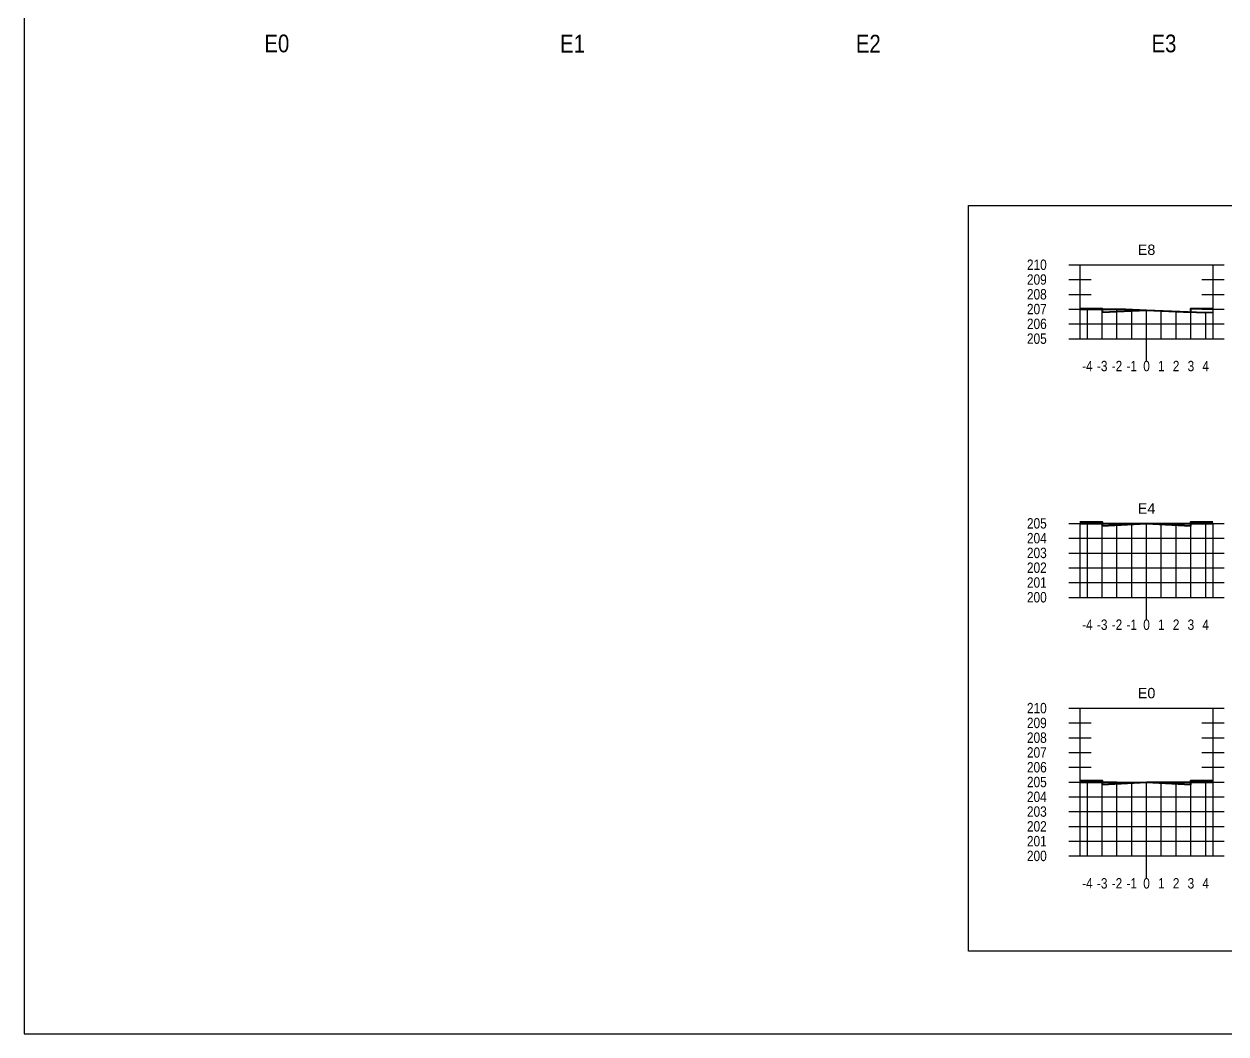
# Model space of a CAD drawing. Header units: feet. Extents: x 203667 to 205527, y 9204857 to 9205156.
# Drawn here: x 204153 to 204234.3, y 9204883.3 to 9204951.6 of the extents above; entities that cross this region are included whole.
import ezdxf

# ---------------------------------------------------------------- set-up
doc = ezdxf.new("R2010")
doc.units = ezdxf.units.FT
doc.header["$LTSCALE"] = 0.3
doc.header["$MEASUREMENT"] = 0
for name, color, linetype, lineweight in [('C-ROAD-PROF', 1, 'Continuous', 35), ('Cotas Acessibilidade', 5, 'Continuous', 25), ('Cotas Calçadas', 7, 'Continuous', 25)]:
    doc.layers.add(name, color=color, linetype=linetype, lineweight=lineweight)
for name, color, linetype in [('C-ROAD-PROF-TEXT', 7, 'Continuous'), ('C-ROAD-PROF-TTLB', 5, 'Continuous'), ('C-ROAD-SCTN-GRID', 7, 'Continuous'), ('C-ROAD-SCTN-TEXT', 7, 'Continuous'), ('C-ROAD-SCTN-TICK', 7, 'Continuous'), ('C-ROAD-SCTN-TITL', 92, 'Continuous'), ('C1-HM-CURVA_MESTRA', 5, 'Continuous')]:
    doc.layers.add(name, color=color, linetype=linetype)
doc.styles.add('TARCISIO', font='swissci.ttf')

msp = doc.modelspace()

# ---------------------------------------------------------------- linework, layer by layer
at = {"layer": 'C-ROAD-PROF', "color": 5, "linetype": 'Continuous', "lineweight": 40, "ltscale": 2}
for points in [[(204224.434, 9204932.344), (204225.934, 9204932.344), (204225.934, 9204932.085), (204228.943, 9204932.234), (204231.934, 9204932.084), (204231.934, 9204932.35), (204233.434, 9204932.35)], [(204224.434, 9204917.897), (204225.934, 9204917.897), (204225.934, 9204917.637), (204228.943, 9204917.786), (204231.934, 9204917.637), (204231.934, 9204917.902), (204233.434, 9204917.902)], [(204224.434, 9204900.394), (204225.934, 9204900.394), (204225.934, 9204900.135), (204228.943, 9204900.284), (204231.934, 9204900.134), (204231.934, 9204900.4), (204233.434, 9204900.4)]]:
    msp.add_lwpolyline(points, dxfattribs=at)
at = {"layer": 'C-ROAD-PROF-TTLB', "color": 5, "linetype": 'Continuous', "lineweight": -3}
for p, q in [((204224.443, 9204930.296), (204224.443, 9204935.296)), ((204224.443, 9204935.296), (204233.443, 9204935.296)), ((204233.443, 9204930.296), (204233.443, 9204935.296)), ((204224.443, 9204930.296), (204233.443, 9204930.296)), ((204224.443, 9204912.796), (204224.443, 9204917.796)), ((204224.443, 9204917.796), (204233.443, 9204917.796)), ((204233.443, 9204912.796), (204233.443, 9204917.796)), ((204224.443, 9204912.796), (204233.443, 9204912.796)), ((204224.443, 9204895.296), (204224.443, 9204905.296)), ((204224.443, 9204905.296), (204233.443, 9204905.296)), ((204233.443, 9204895.296), (204233.443, 9204905.296)), ((204224.443, 9204895.296), (204233.443, 9204895.296))]:
    msp.add_line(p, q, dxfattribs=at)
at = {"layer": 'C-ROAD-SCTN-GRID', "color": 251, "linetype": 'Continuous', "lineweight": -3}
for p, q in [((204224.943, 9204930.296), (204224.943, 9204932.294)), ((204225.943, 9204930.296), (204225.943, 9204932.294)), ((204226.943, 9204930.296), (204226.943, 9204932.294)), ((204227.943, 9204930.296), (204227.943, 9204932.273)), ((204228.943, 9204930.296), (204228.943, 9204932.234)), ((204229.943, 9204930.296), (204229.943, 9204932.195)), ((204230.943, 9204930.296), (204230.943, 9204932.156)), ((204231.943, 9204930.296), (204231.943, 9204932.116)), ((204232.943, 9204930.296), (204232.943, 9204932.08)), ((204224.443, 9204931.296), (204233.443, 9204931.296)), ((204224.443, 9204930.296), (204233.443, 9204930.296)), ((204224.943, 9204912.796), (204224.943, 9204917.791)), ((204225.943, 9204912.796), (204225.943, 9204917.79)), ((204226.943, 9204912.796), (204226.943, 9204917.789)), ((204227.943, 9204912.796), (204227.943, 9204917.788)), ((204228.943, 9204912.796), (204228.943, 9204917.786)), ((204229.943, 9204912.796), (204229.943, 9204917.785)), ((204230.943, 9204912.796), (204230.943, 9204917.784)), ((204231.943, 9204912.796), (204231.943, 9204917.784)), ((204232.943, 9204912.796), (204232.943, 9204917.785)), ((204224.443, 9204916.796), (204233.443, 9204916.796)), ((204224.443, 9204915.796), (204233.443, 9204915.796)), ((204224.443, 9204914.796), (204233.443, 9204914.796)), ((204224.443, 9204913.796), (204233.443, 9204913.796)), ((204224.443, 9204912.796), (204233.443, 9204912.796)), ((204224.943, 9204895.296), (204224.943, 9204900.292)), ((204225.943, 9204895.296), (204225.943, 9204900.294)), ((204226.943, 9204895.296), (204226.943, 9204900.292)), ((204227.943, 9204895.296), (204227.943, 9204900.276)), ((204228.943, 9204895.296), (204228.943, 9204900.284)), ((204229.943, 9204895.296), (204229.943, 9204900.296)), ((204230.943, 9204895.296), (204230.943, 9204900.296)), ((204231.943, 9204895.296), (204231.943, 9204900.296)), ((204232.943, 9204895.296), (204232.943, 9204900.296)), ((204224.443, 9204899.296), (204233.443, 9204899.296)), ((204224.443, 9204898.296), (204233.443, 9204898.296)), ((204224.443, 9204897.296), (204233.443, 9204897.296)), ((204224.443, 9204896.296), (204233.443, 9204896.296)), ((204224.443, 9204895.296), (204233.443, 9204895.296))]:
    msp.add_line(p, q, dxfattribs=at)
at = {"layer": 'C-ROAD-SCTN-TICK', "color": 7, "linetype": 'Continuous', "lineweight": -3}
for p, q in [((204223.693, 9204935.296), (204225.193, 9204935.296)), ((204232.693, 9204935.296), (204234.193, 9204935.296)), ((204223.693, 9204934.296), (204225.193, 9204934.296)), ((204232.693, 9204934.296), (204234.193, 9204934.296)), ((204223.693, 9204933.296), (204225.193, 9204933.296)), ((204232.693, 9204933.296), (204234.193, 9204933.296)), ((204223.693, 9204932.296), (204225.193, 9204932.296)), ((204232.693, 9204932.296), (204234.193, 9204932.296)), ((204228.943, 9204928.796), (204228.943, 9204931.796)), ((204223.693, 9204931.296), (204225.193, 9204931.296)), ((204232.693, 9204931.296), (204234.193, 9204931.296)), ((204223.693, 9204930.296), (204225.193, 9204930.296)), ((204232.693, 9204930.296), (204234.193, 9204930.296)), ((204223.693, 9204917.796), (204225.193, 9204917.796)), ((204232.693, 9204917.796), (204234.193, 9204917.796)), ((204223.693, 9204916.796), (204225.193, 9204916.796)), ((204232.693, 9204916.796), (204234.193, 9204916.796)), ((204223.693, 9204915.796), (204225.193, 9204915.796)), ((204232.693, 9204915.796), (204234.193, 9204915.796)), ((204223.693, 9204914.796), (204225.193, 9204914.796)), ((204232.693, 9204914.796), (204234.193, 9204914.796)), ((204223.693, 9204913.796), (204225.193, 9204913.796)), ((204228.943, 9204911.296), (204228.943, 9204914.296)), ((204232.693, 9204913.796), (204234.193, 9204913.796)), ((204223.693, 9204912.796), (204225.193, 9204912.796)), ((204232.693, 9204912.796), (204234.193, 9204912.796)), ((204223.693, 9204905.296), (204225.193, 9204905.296)), ((204232.693, 9204905.296), (204234.193, 9204905.296)), ((204223.693, 9204904.296), (204225.193, 9204904.296)), ((204232.693, 9204904.296), (204234.193, 9204904.296)), ((204223.693, 9204903.296), (204225.193, 9204903.296)), ((204232.693, 9204903.296), (204234.193, 9204903.296)), ((204223.693, 9204902.296), (204225.193, 9204902.296)), ((204232.693, 9204902.296), (204234.193, 9204902.296)), ((204223.693, 9204901.296), (204225.193, 9204901.296)), ((204232.693, 9204901.296), (204234.193, 9204901.296)), ((204223.693, 9204900.296), (204225.193, 9204900.296)), ((204232.693, 9204900.296), (204234.193, 9204900.296)), ((204223.693, 9204899.296), (204225.193, 9204899.296)), ((204232.693, 9204899.296), (204234.193, 9204899.296)), ((204223.693, 9204898.296), (204225.193, 9204898.296)), ((204232.693, 9204898.296), (204234.193, 9204898.296)), ((204223.693, 9204897.296), (204225.193, 9204897.296)), ((204228.943, 9204893.796), (204228.943, 9204896.796)), ((204232.693, 9204897.296), (204234.193, 9204897.296)), ((204223.693, 9204896.296), (204225.193, 9204896.296)), ((204232.693, 9204896.296), (204234.193, 9204896.296)), ((204223.693, 9204895.296), (204225.193, 9204895.296)), ((204232.693, 9204895.296), (204234.193, 9204895.296))]:
    msp.add_line(p, q, dxfattribs=at)
at = {"layer": 'C1-HM-CURVA_MESTRA', "color": 1, "linetype": 'Continuous', "lineweight": 40}
for points in [[(204224.443, 9204932.295), (204227.364, 9204932.294), (204227.417, 9204932.294), (204227.51, 9204932.29), (204228.943, 9204932.234), (204232.889, 9204932.079), (204232.971, 9204932.08), (204233.443, 9204932.091)], [(204224.443, 9204917.792), (204224.903, 9204917.791), (204227.298, 9204917.788), (204228.943, 9204917.786), (204231.405, 9204917.783), (204232.821, 9204917.785), (204233.443, 9204917.785)], [(204224.443, 9204900.289), (204224.881, 9204900.292), (204224.953, 9204900.292), (204225.184, 9204900.293), (204225.238, 9204900.293), (204225.517, 9204900.294), (204225.541, 9204900.294), (204225.766, 9204900.295), (204225.971, 9204900.294), (204226.002, 9204900.294), (204226.015, 9204900.294), (204226.027, 9204900.294), (204226.227, 9204900.294), (204226.527, 9204900.293), (204226.558, 9204900.293), (204226.94, 9204900.292), (204228.128, 9204900.273), (204228.224, 9204900.274), (204228.313, 9204900.274), (204228.943, 9204900.284), (204229.616, 9204900.295), (204229.697, 9204900.295), (204229.697, 9204900.295), (204229.783, 9204900.296), (204229.852, 9204900.296), (204229.874, 9204900.296), (204229.9, 9204900.296), (204230.14, 9204900.296), (204230.199, 9204900.296), (204230.35, 9204900.296), (204231.294, 9204900.296), (204231.518, 9204900.296), (204231.558, 9204900.296), (204231.664, 9204900.296), (204233.002, 9204900.296), (204233.016, 9204900.296), (204233.021, 9204900.296), (204233.223, 9204900.296), (204233.35, 9204900.296), (204233.443, 9204900.296)]]:
    msp.add_lwpolyline(points, dxfattribs=at)
at = {"layer": 'Cotas Acessibilidade'}
msp.add_lwpolyline([(204216.906, 9204939.299), (204294.717, 9204939.299), (204294.717, 9204888.861), (204216.906, 9204888.861)], close=True, dxfattribs=at)
at = {"layer": 'Cotas Calçadas'}
msp.add_lwpolyline([(204365.72, 9205089.176), (204153.025, 9205089.176), (204153.025, 9204883.252), (204365.72, 9204883.252)], close=True, dxfattribs=at)

# ---------------------------------------------------------------- texts
at = {"layer": 'C-ROAD-PROF-TEXT', "color": 7, "linetype": 'Continuous', "lineweight": -3, "char_height": 1.2, "attachment_point": 8, "line_spacing_factor": 1.2, "style": 'TARCISIO'}
for s, insert in [('E0', (204170.123, 9204949.658)), ('E1', (204190.123, 9204949.658)), ('E2', (204210.123, 9204949.658)), ('E3', (204230.123, 9204949.658))]:
    msp.add_mtext(s, dxfattribs=dict(at, insert=insert))
at = {"layer": 'C-ROAD-SCTN-TEXT', "color": 7, "linetype": 'Continuous', "lineweight": -3, "char_height": 0.7, "style": 'TARCISIO'}
for s, insert, attachment_point in [('210', (204222.193, 9204935.296), 6), ('209', (204222.193, 9204934.296), 6), ('208', (204222.193, 9204933.296), 6), ('207', (204222.193, 9204932.296), 6), ('206', (204222.193, 9204931.296), 6), ('205', (204222.193, 9204930.296), 6), ('-4', (204224.943, 9204928.796), 2), ('-3', (204225.943, 9204928.796), 2), ('-2', (204226.943, 9204928.796), 2), ('-1', (204227.943, 9204928.796), 2), ('0', (204228.943, 9204928.796), 2), ('0', (204228.943, 9204928.796), 2), ('1', (204229.943, 9204928.796), 2), ('2', (204230.943, 9204928.796), 2), ('3', (204231.943, 9204928.796), 2), ('4', (204232.943, 9204928.796), 2), ('205', (204222.193, 9204917.796), 6), ('204', (204222.193, 9204916.796), 6), ('203', (204222.193, 9204915.796), 6), ('202', (204222.193, 9204914.796), 6), ('201', (204222.193, 9204913.796), 6), ('200', (204222.193, 9204912.796), 6), ('-4', (204224.943, 9204911.296), 2), ('-3', (204225.943, 9204911.296), 2), ('-2', (204226.943, 9204911.296), 2), ('-1', (204227.943, 9204911.296), 2), ('0', (204228.943, 9204911.296), 2), ('0', (204228.943, 9204911.296), 2), ('1', (204229.943, 9204911.296), 2), ('2', (204230.943, 9204911.296), 2), ('3', (204231.943, 9204911.296), 2), ('4', (204232.943, 9204911.296), 2), ('210', (204222.193, 9204905.296), 6), ('209', (204222.193, 9204904.296), 6), ('208', (204222.193, 9204903.296), 6), ('207', (204222.193, 9204902.296), 6), ('206', (204222.193, 9204901.296), 6), ('205', (204222.193, 9204900.296), 6), ('204', (204222.193, 9204899.296), 6), ('203', (204222.193, 9204898.296), 6), ('202', (204222.193, 9204897.296), 6), ('201', (204222.193, 9204896.296), 6), ('200', (204222.193, 9204895.296), 6), ('-4', (204224.943, 9204893.796), 2), ('-3', (204225.943, 9204893.796), 2), ('-2', (204226.943, 9204893.796), 2), ('-1', (204227.943, 9204893.796), 2), ('0', (204228.943, 9204893.796), 2), ('0', (204228.943, 9204893.796), 2), ('1', (204229.943, 9204893.796), 2), ('2', (204230.943, 9204893.796), 2), ('3', (204231.943, 9204893.796), 2), ('4', (204232.943, 9204893.796), 2)]:
    msp.add_mtext(s, dxfattribs=dict(at, insert=insert, attachment_point=attachment_point))
at = {"layer": 'C-ROAD-SCTN-TITL', "color": 92, "linetype": 'Continuous', "lineweight": -3, "char_height": 0.7, "attachment_point": 8, "style": 'TARCISIO'}
for s, insert in [('{\\fArial|b0|i0|c0|p2;E8}', (204228.943, 9204935.956)), ('{\\fArial|b0|i0|c0|p2;E4}', (204228.943, 9204918.456)), ('{\\fArial|b0|i0|c0|p2;E0}', (204228.943, 9204905.956))]:
    msp.add_mtext(s, dxfattribs=dict(at, insert=insert))

doc.saveas('drawing.dxf')
